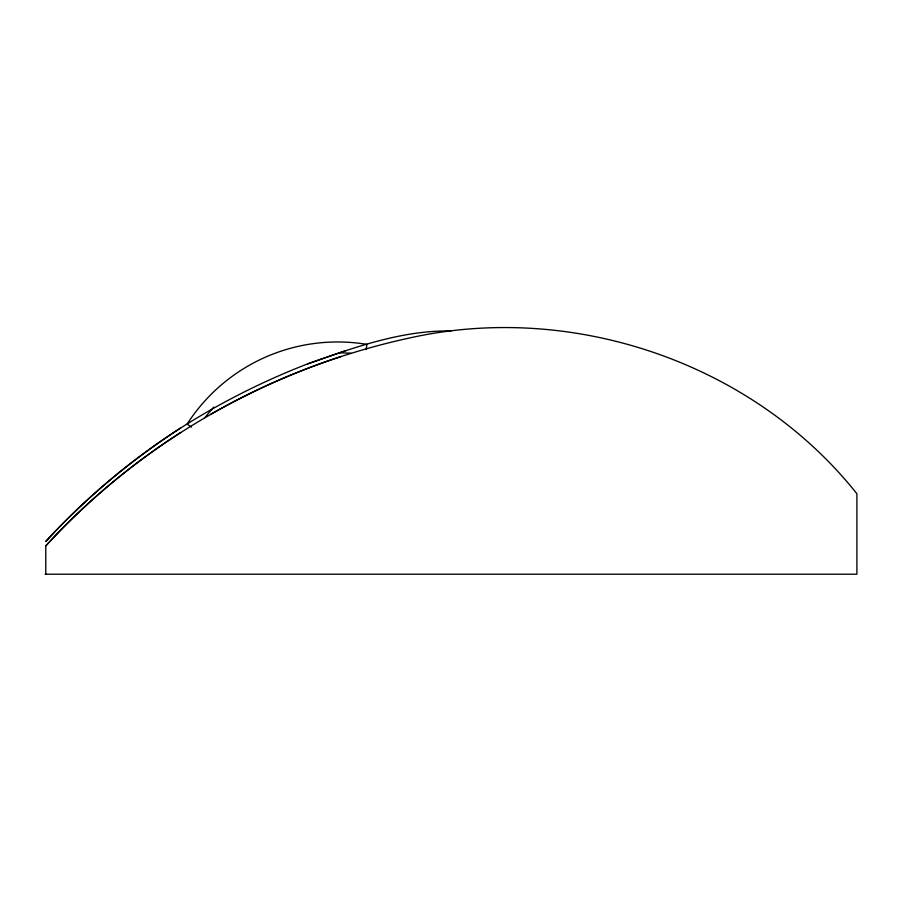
<?xml version="1.0" encoding="UTF-8"?>
<svg xmlns="http://www.w3.org/2000/svg" width="902" height="902" viewBox="0 0 902 902"><rect width="100%" height="100%" fill="white"/><g stroke="black" fill="none" stroke-linecap="round" stroke-linejoin="round"><path stroke-width="1.35" d="M366.257 349.525L366.855 344.372A178.979 178.979 0 0 0 187.131 424.075L191.348 427.086M204.472 418.032L213.751 407.118M45.788 574.213L45.788 545.902C141.794 441.01 271.119 367.869 409.982 337.889C572.691 301.55 752.888 362.773 856.9 493.744L856.9 574.213L45.1 574.213M180.693 427.965C131.185 459.941 85.735 498.107 45.788 541.437A682.645 682.645 0 0 1 180.716 427.988C220.719 402.506 263.237 381.084 307.458 363.946C353.832 347.608 401.232 330.233 451.09 330.955M307.458 363.946L345.883 350.619M339.028 352.772L350.878 353.189M45.765 545.879A682.645 682.645 0 0 1 180.716 432.453M211.057 414.029A697.269 697.269 0 0 1 341.08 356.515"/></g></svg>
